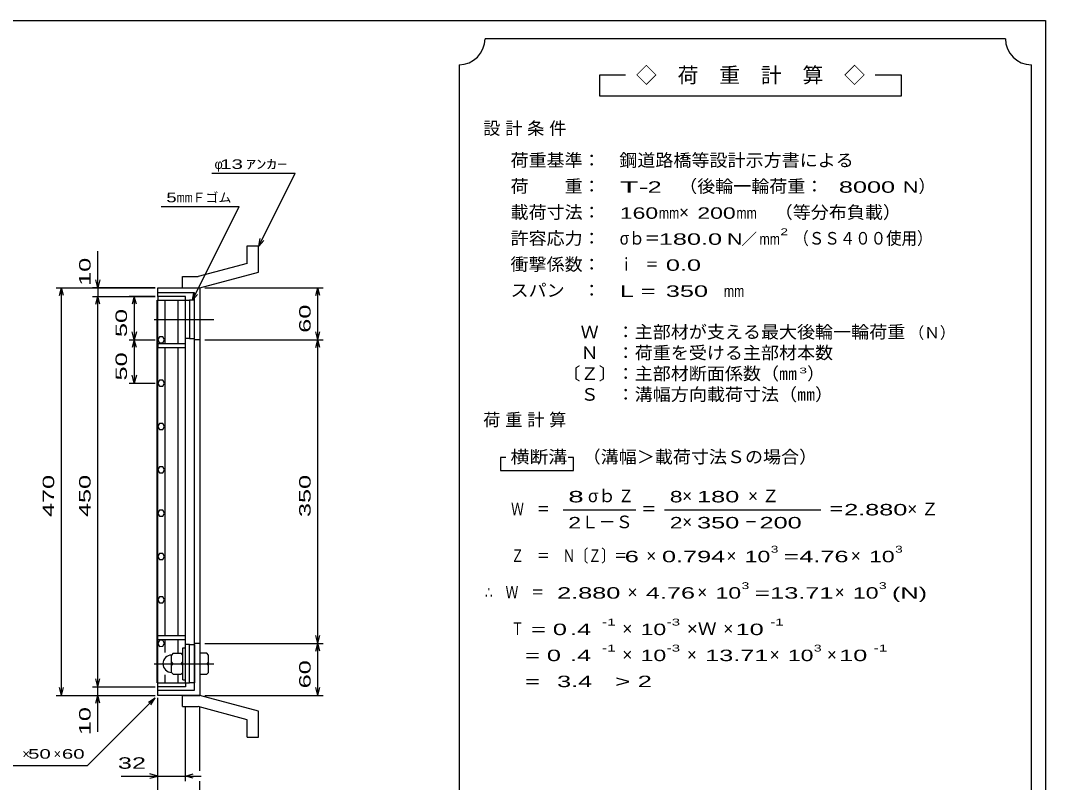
# Model space of a CAD drawing. Units: millimetres, scale not verified. Extents: x -1092 to 1039, y -770 to 632.
# Drawn here: x -143 to 1039, y -246 to 632 of the extents above; entities that cross this region are included whole.
import ezdxf
from ezdxf.enums import TextEntityAlignment as Align

# ---------------------------------------------------------------- set-up
doc = ezdxf.new("R2010")
doc.units = ezdxf.units.MM
doc.header["$LTSCALE"] = 6
doc.linetypes.add('CHAIN', pattern=[18.5, 12, -1.5, 3.5, -1.5])
for name, color, linetype, lineweight in [('0_2', 150, 'Continuous', 25), ('16', 3, 'Continuous', 25), ('19', 6, 'Continuous', 25), ('22', 4, 'Continuous', 25), ('24', 2, 'Continuous', 25)]:
    doc.layers.add(name, color=color, linetype=linetype, lineweight=lineweight)
doc.styles.add('ベクトル', font='')
doc.styles.get('ベクトル').set_extended_font_data('ベクトル')

msp = doc.modelspace()

# ---------------------------------------------------------------- linework, layer by layer
at = {"layer": '0_2'}
for p, q in [((-1037.4, 632.1), (1038.6, 632.1)), ((1038.6, 632.1), (1038.6, -687.9))]:
    msp.add_line(p, q, dxfattribs=at)
at = {"layer": '16'}
for p, q in [((14.3, -131.5), (14.3, 309.5)), ((14.3, 309.5), (15, 309.5)), ((47, 314), (15, 314)), ((15, 314), (15, 309.5)), ((15, 309.5), (47, 309.5)), ((15, -131.5), (15, 309.5)), ((15, 309.5), (47, 309.5)), ((23.5, 259.5), (23.5, 309.5)), ((38.5, 259.5), (38.5, 309.5)), ((47, 309.5), (47, 314)), ((47, -131.5), (47, 309.5)), ((47, 309.5), (51.5, 309.5)), ((51.5, 309.5), (51.5, 265.5)), ((57.5, 309.5), (51.5, 309.5)), ((57.5, 265.5), (57.5, 309.5)), ((16.976, 267.45), (15, 263.972)), ((15, 263.972), (17.024, 260.522)), ((20.976, 267.478), (16.976, 267.45)), ((17.024, 260.522), (21.024, 260.55)), ((23, 264), (20.976, 267.478)), ((21.024, 260.55), (23, 264.028)), ((51.5, 265.5), (47, 265.5)), ((51.5, 265.5), (57.5, 265.5)), ((15, 259.5), (15, 255)), ((47, 259.5), (15, 259.5)), ((15, 255), (47, 255)), ((23.5, -77), (23.5, 255)), ((38.5, -77), (38.5, 255)), ((47, 255), (47, 259.5)), ((16.976, 217.45), (15, 213.972)), ((15, 213.972), (17.024, 210.522)), ((20.976, 217.478), (16.976, 217.45)), ((23, 214), (20.976, 217.478)), ((21.024, 210.55), (23, 214.028)), ((17.024, 210.522), (21.024, 210.55)), ((16.976, 167.45), (15, 163.972)), ((20.976, 167.478), (16.976, 167.45)), ((23, 164), (20.976, 167.478)), ((15, 163.972), (17.024, 160.522)), ((17.024, 160.522), (21.024, 160.55)), ((21.024, 160.55), (23, 164.028)), ((16.976, 117.45), (15, 113.972)), ((15, 113.972), (17.024, 110.522)), ((20.976, 117.478), (16.976, 117.45)), ((17.024, 110.522), (21.024, 110.55)), ((23, 114), (20.976, 117.478)), ((21.024, 110.55), (23, 114.028)), ((16.976, 67.45), (15, 63.972)), ((15, 63.972), (17.024, 60.522)), ((20.976, 67.478), (16.976, 67.45)), ((17.024, 60.522), (21.024, 60.55)), ((23, 64), (20.976, 67.478)), ((21.024, 60.55), (23, 64.028)), ((16.976, 17.45), (15, 13.972)), ((15, 13.972), (17.024, 10.522)), ((20.976, 17.478), (16.976, 17.45)), ((23, 14), (20.976, 17.478)), ((21.024, 10.55), (23, 14.028)), ((17.024, 10.522), (21.024, 10.55)), ((16.976, -32.55), (15, -36.028)), ((20.976, -32.522), (16.976, -32.55)), ((23, -36), (20.976, -32.522)), ((15, -36.028), (17.024, -39.478)), ((17.024, -39.478), (21.024, -39.45)), ((21.024, -39.45), (23, -35.972)), ((15, -81.5), (15, -77)), ((15, -77), (47, -77)), ((15, -81.5), (47, -81.5)), ((16.976, -82.55), (15, -86.028)), ((20.976, -82.522), (16.976, -82.55)), ((23, -86), (20.976, -82.522)), ((23.5, -96.5), (23.5, -81.5)), ((38.5, -96.5), (38.5, -81.5)), ((47, -81.5), (47, -77)), ((15, -86.028), (17.024, -89.478)), ((17.024, -89.478), (21.024, -89.45)), ((21.024, -89.45), (23, -85.972)), ((44, -128), (44, -91)), ((44, -91), (47, -91)), ((51.5, -87.5), (47, -87.5)), ((47, -128), (47, -91)), ((51.5, -131.5), (51.5, -87.5)), ((51.5, -87.5), (57.5, -87.5)), ((57.5, -87.5), (57.5, -131.5)), ((33, -97.5), (31, -99.5)), ((31, -119.5), (31, -99.5)), ((33, -97.5), (42, -97.5)), ((44, -99.5), (42, -97.5)), ((33, -109.5), (31, -107.5)), ((33, -109.5), (31, -111.5)), ((33, -109.5), (42, -109.5)), ((42, -109.5), (44, -107.5)), ((44, -111.5), (42, -109.5)), ((23.5, -131.5), (23.5, -122.5)), ((31, -119.5), (33, -121.5)), ((33, -121.5), (42, -121.5)), ((38.5, -131.5), (38.5, -122.5)), ((42, -121.5), (44, -119.5)), ((44, -128), (47, -128)), ((14.3, -131.5), (15, -131.5)), ((15, -131.5), (47, -131.5)), ((15, -136), (15, -131.5)), ((15, -131.5), (47, -131.5)), ((47, -136), (15, -136)), ((47, -131.5), (47, -136)), ((47, -131.5), (51.5, -131.5)), ((57.5, -131.5), (51.5, -131.5))]:
    msp.add_line(p, q, dxfattribs=at)
at = {"layer": '16', "linetype": 'CHAIN'}
for p, q in [((10.8, 287.5), (79.8, 287.5)), ((10.8, -109.5), (79.8, -109.5))]:
    msp.add_line(p, q, dxfattribs=at)
at = {"layer": '16'}
msp.add_arc((31, -109.5), 10, 90, 270, dxfattribs=at)
at = {"layer": '19'}
for p, q in [((118.11, 372.12), (131.11, 372.12)), ((118.11, 352.1), (118.11, 372.12)), ((131.11, 342.12), (131.11, 372.12)), ((118.11, 352.1), (61.78, 337.01)), ((43.49, 337.01), (61.78, 337.01)), ((43.49, 324.01), (43.49, 337.01)), ((63.5, 324), (131.11, 342.12)), ((15, 314), (15, 324)), ((15, 324), (63.5, 324)), ((43.5, 324), (63.5, 324)), ((63.5, 324), (63.5, -146)), ((57.5, 318), (15, 318)), ((57.5, -140), (57.5, 318)), ((63.5, 264), (57.5, 264)), ((63.5, -86), (57.5, -86)), ((71.5, -97.5), (63.5, -97.5)), ((63.5, -97.5), (63.5, -121.5)), ((73.5, -99.5), (71.5, -97.5)), ((73.5, -119.5), (73.5, -99.5)), ((63.5, -109.5), (71.5, -109.5)), ((73.5, -107.5), (71.5, -109.5)), ((71.5, -109.5), (73.5, -111.5)), ((63.5, -121.5), (71.5, -121.5)), ((71.5, -121.5), (73.5, -119.5)), ((15, -146), (15, -136)), ((15, -140), (57.5, -140)), ((63.5, -146), (15, -146)), ((43.49, -159.01), (43.49, -146.01)), ((43.5, -146), (63.5, -146)), ((131.11, -164.12), (63.5, -146)), ((43.49, -159.01), (61.78, -159.01)), ((118.11, -174.1), (61.78, -159.01)), ((131.11, -194.12), (131.11, -164.12)), ((118.11, -194.12), (118.11, -174.1)), ((118.11, -194.12), (131.11, -194.12))]:
    msp.add_line(p, q, dxfattribs=at)
at = {"layer": '22'}
for p, q in [((77.5, 456), (173.5, 456)), ((131.5, 372), (173.5, 456)), ((19, 417.5), (109, 417.5)), ((55, 309.5), (109, 417.5)), ((131.5, 372), (133.3, 380.76)), ((131.5, 372), (137.5, 378.6)), ((-54, 324), (-54, 366)), ((-54, 324), (-56.4, 333)), ((-51.6, 333), (-54, 324)), ((-102, 324), (12, 324)), ((-98.4, 315), (-96, 324)), ((-93.6, 315), (-96, 324)), ((-96, -146), (-96, 324)), ((12, 324), (-60, 324)), ((-54, 324), (-54, 314)), ((69.5, 324), (205.7, 324)), ((197.3, 315), (199.7, 324)), ((202.1, 315), (199.7, 324)), ((199.7, 264), (199.7, 324)), ((-60, 314), (12, 314)), ((-56.4, 305), (-54, 314)), ((-51.6, 305), (-54, 314)), ((-54, -136), (-54, 314)), ((12, 314), (-18, 314)), ((-12, 314), (-14.4, 305)), ((-9.6, 305), (-12, 314)), ((-12, 314), (-12, 264)), ((55, 309.5), (56.8, 318.26)), ((55, 309.5), (61, 316.1)), ((-12, 264), (-14.4, 273)), ((-9.6, 273), (-12, 264)), ((199.7, 264), (197.3, 273)), ((199.7, 264), (202.1, 273)), ((-18, 264), (12, 264)), ((-12, 264), (-14.4, 255)), ((-9.6, 255), (-12, 264)), ((-12, 264), (-12, 214)), ((69.5, 264), (205.7, 264)), ((197.3, 255), (199.7, 264)), ((202.1, 255), (199.7, 264)), ((199.7, -86), (199.7, 264)), ((-18, 214), (12, 214)), ((-12, 214), (-14.4, 223)), ((-9.6, 223), (-12, 214)), ((199.7, -86), (197.3, -77)), ((199.7, -86), (202.1, -77)), ((69.5, -86), (205.7, -86)), ((197.3, -95), (199.7, -86)), ((202.1, -95), (199.7, -86)), ((199.7, -146), (199.7, -86)), ((-54, -136), (-56.4, -127)), ((-54, -136), (-51.6, -127)), ((-96, -146), (-98.4, -137)), ((-96, -146), (-93.6, -137)), ((-60, -136), (12, -136)), ((-54, -146), (-54, -136)), ((199.7, -146), (197.3, -137)), ((199.7, -146), (202.1, -137)), ((-102, -146), (12, -146)), ((-66, -227), (12, -149)), ((-60, -146), (12, -146)), ((-56.4, -155), (-54, -146)), ((-51.6, -155), (-54, -146)), ((-54, -188), (-54, -146)), ((4.2, -153.8), (12, -149)), ((7.2, -156.8), (12, -149)), ((15, -245), (15, -149)), ((15, -287), (15, -149)), ((69.5, -146), (205.7, -146)), ((47, -245), (47, -158.802)), ((63.5, -233), (63.5, -158.802)), ((-186, -227), (-66, -227)), ((-27, -239), (15, -239)), ((15, -239), (6, -236.6)), ((6, -241.4), (15, -239)), ((15, -239), (47, -239)), ((47, -239), (56, -236.6)), ((56, -241.4), (47, -239)), ((47, -239), (65, -239)), ((63.5, -287), (63.5, -245))]:
    msp.add_line(p, q, dxfattribs=at)
at = {"layer": '24', "color": 4}
for p, q in [((992.4, 611.1), (392.4, 611.1)), ((362.4, 581.1), (362.4, -348.9)), ((1022.4, -348.9), (1022.4, 581.1)), ((554.4, 569.1), (524.4, 569.1)), ((524.4, 569.1), (524.4, 545.1)), ((872.4, 569.1), (842.4, 569.1)), ((872.4, 545.1), (872.4, 569.1)), ((524.4, 545.1), (872.4, 545.1)), ((416.4, 128.1), (410.4, 128.1)), ((410.4, 128.1), (410.4, 113.1)), ((494.4, 128.1), (488.4, 128.1)), ((494.4, 113.1), (494.4, 128.1)), ((410.4, 113.1), (494.4, 113.1)), ((482.4, 68.1), (566.4, 68.1)), ((599.4, 68.1), (779.4, 68.1))]:
    msp.add_line(p, q, dxfattribs=at)
for centre, start, end in [((362.4, 611.1), 270, 0), ((1022.4, 611.1), 180, 270)]:
    msp.add_arc(centre, 30, start, end, dxfattribs=at)

# ---------------------------------------------------------------- texts
at = {"layer": '22', "color": 2, "style": 'ベクトル'}
for s, p in [('φ', (80.5, 466.5)), ('Ｆゴム', (55, 428)), ('×', (-141, -213.5)), ('×', (-105, -213.5))]:
    msp.add_text(s, height=11, dxfattribs=at).set_placement(p, align=Align.MIDDLE_LEFT)
for s, height, width, p in [(' 13 ', 11, 1.6, (80.5, 466.5)), ('ｱﾝｶｰ', 11, 1.6, (116.5, 466.5)), ('5', 11, 1.45, (25, 428)), ('mm', 11, 0.75, (37, 428)), (' 50 ', 11, 1.6, (-141, -213.5)), (' 60 ', 11, 1.6, (-102, -213.5)), (' 32 ', 13.2, 1.65, (-39, -224))]:
    msp.add_text(s, height=height, dxfattribs=dict(at, width=width)).set_placement(p, align=Align.MIDDLE_LEFT)
at = {"layer": '22', "color": 2, "style": 'ベクトル', "width": 1.65}
for s, p in [(' 10 ', (-69, 318)), (' 50 ', (-27, 259)), (' 60 ', (184.7, 264)), (' 50 ', (-27, 209)), (' 470 ', (-111, 51.5)), (' 450 ', (-69, 51.5)), (' 350 ', (184.7, 51.5)), (' 60 ', (184.7, -146)), (' 10 ', (-69, -200))]:
    msp.add_text(s, height=13.2, rotation=90, dxfattribs=at).set_placement(p, align=Align.MIDDLE_LEFT)
at = {"layer": '24', "style": 'ベクトル'}
for s, height, p in [('◇\u3000荷\u3000重\u3000計\u3000算\u3000◇', 17.6, (566.4, 569.1)), ('）', 14.52, (892.2, 441)), ('×', 14.52, (616.2, 411)), ('／', 13.2, (687.9, 380.1)), ('（Ｎ）', 13.2, (880.8, 272.1)), ('）', 14.52, (763.8, 225)), ('σｂ', 14.52, (511.2, 84)), ('×', 14.52, (619.8, 84)), ('Ｌ－Ｓ', 14.52, (503.4, 54)), ('×', 14.52, (619.8, 54)), ('×', 14.52, (578.4, 15)), ('×', 14.52, (670.8, 15)), ('×', 14.52, (814.2, 15)), ('×', 14.52, (556.8, -27)), ('×', 14.52, (637.2, -27)), ('×', 14.52, (795.6, -27)), ('×', 14.52, (550.8, -69)), ('×', 14.52, (667.2, -69)), ('×', 14.52, (550.8, -99)), ('×', 14.52, (625.2, -99)), ('×', 14.52, (720.6, -99)), ('×', 14.52, (786.6, -99))]:
    msp.add_text(s, height=height, dxfattribs=at).set_placement(p, align=Align.MIDDLE_LEFT)
for s, height, width, p in [('荷重基準：\u3000', 14.52, 1.05, (421.8, 471)), ('鋼道路橋等設計示方書による', 14.52, 1.05, (547.2, 471)), ('荷\u3000\u3000重：\u3000', 14.52, 1.05, (421.8, 441)), ('（後輪一輪荷重：', 14.52, 1.05, (616.2, 441)), ('T-', 13.2, 2, (547.8, 440.1)), (' 2 ', 13.2, 1.65, (571.8, 440.1)), ('  8000', 13.2, 1.65, (784.2, 440.1)), ('N', 13.2, 1.4, (874.2, 440.1)), ('載荷寸法：\u3000', 14.52, 1.05, (421.8, 411)), ('160', 13.2, 1.5, (547.8, 410.1)), ('mm', 13.2, 0.8, (592.8, 410.1)), ('200', 13.2, 1.5, (637.2, 410.1)), ('mm', 13.2, 0.8, (682.2, 410.1)), ('\u3000（等分布負載）', 14.52, 1.05, (705.6, 411)), ('許容応力：\u3000', 14.52, 1.05, (421.8, 381)), ('2', 7.918, 1.5, (732.9, 388.5)), ('（ＳＳ４００使用）', 14.52, 0.9, (747.9, 381)), ('σｂ＝', 14.52, 0.9, (547.8, 381)), ('180.0', 13.2, 1.65, (592.8, 380.1)), ('N', 13.2, 1.4, (671.4, 380.1)), ('mm', 13.2, 0.8, (708.9, 380.1)), ('衝撃係数：\u3000', 14.52, 1.05, (421.8, 351)), ('ｉ\u3000＝', 14.52, 0.75, (547.8, 351)), (' 0.0', 13.2, 1.65, (592.8, 350.1)), ('スパン\u3000：\u3000', 14.52, 1.05, (421.8, 321)), ('L =', 13.2, 1.65, (547.8, 320.1)), (' 350 ', 13.2, 1.65, (592.8, 320.1)), ('mm', 13.2, 0.8, (667.8, 320.1)), ('\u3000Ｗ\u3000：主部材が支える最大後輪一輪荷重', 14.52, 1.05, (481.8, 273)), ('\u3000Ｎ\u3000：荷重を受ける主部材本数', 14.52, 1.05, (481.8, 249)), ('〔Ｚ〕：主部材断面係数（㎜', 14.52, 1.05, (481.8, 225)), ('3', 6.598, 1.8, (754.8, 228.6)), ('\u3000Ｓ\u3000：溝幅方向載荷寸法（㎜）', 14.52, 1.05, (481.8, 201)), ('横断溝', 14.52, 1.1, (421.8, 129)), ('\u3000（溝幅＞載荷寸法Ｓの場合）', 14.52, 1.05, (484.2, 129)), ('8', 13.2, 1.8, (488.4, 83.1)), ('Ｚ', 14.52, 0.9, (546, 84)), ('8', 13.2, 1.5, (605.4, 83.1)), (' 180 ', 13.2, 1.65, (628.8, 83.1)), ('Ｗ\u3000＝', 14.52, 0.75, (422.4, 69)), ('＝', 14.52, 0.9, (572.4, 69)), ('＝', 14.52, 0.9, (788.4, 69)), ('2.880', 13.2, 1.65, (806.4, 68.1)), ('2', 13.2, 1.5, (488.4, 53.1)), ('2', 13.2, 1.5, (605.4, 53.1)), (' 350 ', 13.2, 1.65, (628.8, 53.1)), (' 200 ', 13.2, 1.65, (700.8, 53.1)), ('－', 14.52, 0.75, (691.8, 54)), ('Ｚ\u3000＝\u3000Ｎ〔Ｚ〕＝', 14.52, 0.75, (422.4, 15)), ('3', 7.918, 1.5, (721.8, 22.5)), ('3', 7.918, 1.5, (865.2, 22.5)), (' 6 ', 13.2, 1.65, (545.4, 14.1)), ('0.794', 13.2, 1.65, (596.4, 14.1)), ('10', 13.2, 1.5, (691.8, 14.1)), ('=', 13.2, 1.7, (736.8, 14.1)), ('4.76', 13.2, 1.65, (754.8, 14.1)), ('10', 13.2, 1.5, (835.2, 14.1)), ('∴\u3000Ｗ\u3000＝', 14.52, 0.75, (392.4, -27)), (' 2.880', 13.2, 1.65, (467.4, -27.9)), ('4.76', 13.2, 1.65, (577.8, -27.9)), ('10', 13.2, 1.5, (658.2, -27.9)), ('3', 7.918, 1.5, (688.2, -19.5)), ('13.71', 13.2, 1.65, (721.2, -27.9)), ('10', 13.2, 1.5, (816.6, -27.9)), ('3', 7.918, 1.5, (846.6, -19.5)), ('(N)', 13.2, 1.65, (861.6, -27.9)), ('=', 13.2, 1.7, (703.2, -27.9)), ('-1', 7.918, 1.65, (527.4, -61.5)), ('-3', 7.918, 1.65, (601.8, -61.5)), ('-1', 7.918, 1.65, (721.2, -61.5)), ('Ｔ', 14.52, 0.75, (422.4, -69)), (' = 0', 13.2, 1.65, (437.4, -69.9)), (' .4 ', 13.2, 1.65, (482.4, -69.9)), ('10', 13.2, 1.5, (571.8, -69.9)), ('×Ｗ', 14.52, 1.1, (625.2, -69)), (' 10 ', 13.2, 1.65, (673.2, -69.9)), ('  = 0', 13.2, 1.65, (422.4, -99.9)), (' .4 ', 13.2, 1.65, (482.4, -99.9)), ('-1', 7.918, 1.65, (527.4, -91.5)), ('10', 13.2, 1.5, (571.8, -99.9)), ('-3', 7.918, 1.65, (601.8, -91.5)), ('13.71', 13.2, 1.65, (646.2, -99.9)), ('10', 13.2, 1.5, (741.6, -99.9)), ('3', 7.918, 1.5, (771.6, -91.5)), (' 10 ', 13.2, 1.65, (792.6, -99.9)), ('-1', 7.918, 1.65, (840.6, -91.5)), ('  =', 13.2, 1.65, (422.4, -129.9)), (' 3.4', 13.2, 1.65, (467.4, -129.9)), ('>', 13.2, 1.7, (542.4, -129.9)), (' 2 ', 13.2, 1.65, (560.4, -129.9))]:
    msp.add_text(s, height=height, dxfattribs=dict(at, width=width)).set_placement(p, align=Align.MIDDLE_LEFT)
at = {"layer": '24', "char_height": 14.52, "attachment_point": 4, "style": 'ベクトル'}
for s, insert in [('\\T1.28;設計条件', (390.3, 507)), ('\\T1.28;荷重計算', (390.3, 171)), ('\\T1.42;×Ｚ', (695.7, 84)), ('\\T1.42;×Ｚ', (879.3, 69))]:
    msp.add_mtext(s, dxfattribs=dict(at, insert=insert))

doc.saveas('drawing.dxf')
